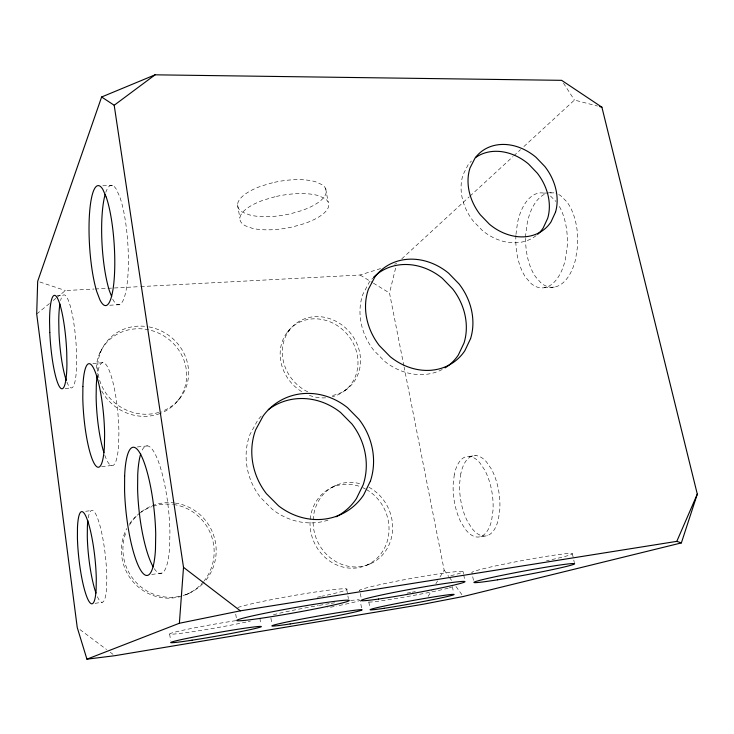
<?xml version="1.0" encoding="UTF-8"?>
<svg xmlns="http://www.w3.org/2000/svg" width="734" height="734" viewBox="0 0 734 734"><rect width="100%" height="100%" fill="white"/><g stroke="black" fill="none" stroke-linecap="round" stroke-linejoin="round"><path stroke-width="0.55" stroke-dasharray="3.67 2.75" d="M515.965 234.375L517.507 222.76A47.526 25.782 89.4 0 1 545.766 193.611M403.893 365.954L389.506 293.013L395.929 266.781M99.723 353.247L101.173 350.714M428.124 596.421L431.684 590.595M435.849 583.787L437.629 580.869M440.005 576.979L444.171 570.18L404.113 367.073M178.059 400.379L179.995 398.186M287.278 332.199L289.453 330.025M401.782 258.854L469.154 196.886M469.999 196.116L512.956 156.608M513.8 155.837L520.534 149.644M523.902 146.543L574.438 100.063L597.504 106.035M36.7 313.969L49.747 303.326M53.224 300.49L55.83 298.362M56.701 297.655L65.399 290.554L93.952 289.049M344.833 390.644L347.31 388.791M332.704 487.128L335.933 485.33M186.987 594.256L188.886 593.356M367.385 564.841L370.89 563.593M140.781 286.581L360.073 275.011L380.561 268.58M394.571 264.185L396.727 263.506M95.062 603.339L102.219 602.265M480.687 536.572L487.358 535.6M151.709 574.474L162.251 572.97M85.63 511.277L91.264 510.598M469.375 456.383L476.017 455.603M101.641 466.595L113.366 465.338M137.359 446.951L147.58 445.905M65.161 388.479L71.446 387.956M92.851 363.486L103.522 362.679M544.215 287.728L554.271 287.122M109.715 305.234L119.495 304.674M57.078 295.38L63.399 295.04M95.09 288.994L139.634 286.645M543.839 193.115L554.014 192.84A47.352 26.057 89.5 0 0 547.179 193.216M102.778 185.785L112.733 185.574M39.819 281.994L65.399 290.554M360.073 275.011L372.413 282.562M373.367 283.141L389.506 293.013M79.997 629.607L106.577 649.517M110.238 652.269L112.99 654.324M550.5 196.042L555.895 201.437M444.171 570.18L448.777 576.529M449.428 577.438L452.061 581.071M456.007 586.521L462.585 595.595M563.464 83.153L574.438 100.063M572.392 553.821L574.355 562.712M473.458 580.319L471.898 572.603A51.16 2.477 -10.6 0 1 512.029 562.528A51.16 2.477 -10.6 0 1 569.281 553.436A51.16 2.477 -10.6 0 1 546.546 560.758M463.053 571.566L463.493 573.777M463.714 574.878L464.824 580.401M452.383 586.521L453.557 592.457M325.621 188.528L328.181 202.089M368.817 602.045L369.844 607.66M360.357 593.522L361.367 599.054M361.523 607.88L360.146 600.311A45.682 1.963 -10.1 0 1 336.383 606.073M346.76 589.604L348.375 598.632M237.568 204.676L239.89 218.264M270.919 618.129L271.819 623.597M259.873 618.303L260.891 624.606M235.733 614.174L236.394 618.34M169.655 634.048L170.591 640.433M525.617 238.293A47.352 26.057 89.5 0 0 535.416 276.608L541.096 283.003A47.352 26.057 89.5 0 0 575.603 259.185L577.484 246.918A47.352 26.057 89.5 0 0 566.877 201.832L560.739 195.758A47.352 26.057 89.5 0 0 555.959 193.336M525.636 237.201A47.352 26.057 89.5 0 1 525.783 233.972L527.361 222.393A47.352 26.057 89.5 0 1 546.224 193.528M301.656 391.607A41.315 37.039 49.2 0 1 289.765 329.272A41.315 37.039 49.2 0 1 351.228 339.723A41.315 37.039 49.2 0 1 332.208 396.8M325.602 397.828A41.315 37.039 49.2 0 1 307.381 394.58M366.413 489.523A42.554 38.893 66.4 0 1 373.661 561.079A42.554 38.893 66.4 0 1 310.693 531.196A42.554 38.893 66.4 0 1 360.715 486.816M362.642 487.615A42.554 38.893 66.4 0 1 365.486 489M181.821 596.191A47.224 46.214 66.8 0 1 132.221 580.75A47.224 46.214 66.8 0 1 126.753 528.535M129.643 523.746A47.224 46.214 66.8 0 1 137.799 514.745M139.506 513.369A47.224 46.214 66.8 0 1 151.984 506.625M153.021 506.267A47.224 46.214 66.8 0 1 172.462 504.368M173.536 504.506A47.224 46.214 66.8 0 1 210.676 533.921A47.224 46.214 66.8 0 1 204.208 580.814M203.52 581.667A47.224 46.214 66.8 0 1 182.876 595.852M96.282 368.358A46.022 42.939 31.6 0 1 135.762 328.832A46.022 42.939 31.6 0 1 184.812 362.789A46.022 42.939 31.6 0 1 160.975 413.15M159.902 413.563A46.022 42.939 31.6 0 1 101.723 391.02M328.015 520.167A63.601 58.601 57.4 0 1 272.378 509.368L260.442 497.395A63.601 58.601 57.4 0 1 249.982 434.445L257.478 420.646A63.601 58.601 57.4 0 1 261.735 415.554M442.226 369.505A57.986 49.985 51.8 0 1 384.405 361.128L373.615 350.118A57.986 49.985 51.8 0 1 362.89 294.288L369.156 282.406A57.986 49.985 51.8 0 1 372.679 278.195M536.095 235.632A49.435 39.985 49.9 0 1 482.238 230.375L473.127 220.952A49.435 39.985 49.9 0 1 463.108 174.6L468.017 164.994A49.435 39.985 49.9 0 1 471.448 160.994M154.241 568.584A64.179 14.68 83.7 0 0 169.591 547.555L169.921 532.251A64.179 14.68 83.7 0 0 158.865 462.833A64.179 14.68 83.7 0 0 141.405 451.924M104.815 455.309A51.784 10.423 84.8 0 0 118.614 444.997L118.908 432.794A51.784 10.423 84.8 0 0 109.962 372.386A51.784 10.423 84.8 0 0 97.365 374.349M97.402 596.696A46.224 8.349 83.6 0 0 106.586 587.604L106.788 577.484A46.224 8.349 83.6 0 0 98.815 521.782A46.224 8.349 83.6 0 0 88.117 518.672M112.687 299.096A59.876 12.882 86.5 0 0 127.909 275.645A59.876 12.882 86.5 0 0 119.78 196.85L116.284 189.188A59.876 12.882 86.5 0 0 105.797 192.381M66.922 382.084A46.692 8.166 85.4 0 0 76.657 363.596L76.51 351.852A46.692 8.166 85.4 0 0 69.758 304.344A46.692 8.166 85.4 0 0 60.592 300.545M307.748 391.828A41.535 37.186 49.2 0 1 291.15 327.96A41.535 37.186 49.2 0 1 354.614 339.145A41.535 37.186 49.2 0 1 330.227 395.791M149.03 326.914A46.315 43.178 31.8 0 1 188.133 366.523A46.315 43.178 31.8 0 1 161.737 411.444M158.727 412.444A46.315 43.178 31.8 0 1 98.017 372.762A46.315 43.178 31.8 0 1 147.974 326.731M179.344 596.403A47.508 46.462 66.4 0 1 133.781 579.75A47.508 46.462 66.4 0 1 126.395 531.306M129.377 525.26A47.508 46.462 66.4 0 1 139.377 513.369M141.093 511.993A47.508 46.462 66.4 0 1 174.233 502.946M175.316 503.093A47.508 46.462 66.4 0 1 213.475 534.802A47.508 46.462 66.4 0 1 203.281 583.2M202.501 583.998A47.508 46.462 66.4 0 1 180.436 596.173M368.908 487.238A42.866 39.122 66.2 0 1 378.533 558.757A42.866 39.122 66.2 0 1 314.336 532.223A42.866 39.122 66.2 0 1 361.11 484.009M359.917 590.879A52.729 2.679 -10.3 0 1 426.014 575.86A52.729 2.679 -10.3 0 1 450.281 575.841M237.825 607.513A56.958 3.055 -10 0 1 325.245 590.613A56.958 3.055 -10 0 1 321.776 596.274M320.694 596.503A56.958 3.055 -10 0 1 317.354 597.201M451.667 587.108A42.71 1.725 -10.3 0 1 449.309 587.87M448.199 588.173A42.71 1.725 -10.3 0 1 398.415 598.118A42.71 1.725 -10.3 0 1 368.771 601.596M407.04 593.127A42.71 1.725 -10.3 0 1 411.187 592.366M412.224 592.182A42.71 1.725 -10.3 0 1 415.334 591.622M334.126 606.523A45.682 1.963 -10.1 0 1 327.722 607.77M273.424 614.808A45.682 1.963 -10.1 0 1 318.29 605.532M319.382 605.339A45.682 1.963 -10.1 0 1 329.171 603.687M331.254 603.348A45.682 1.963 -10.1 0 1 334.612 602.807M350.65 600.513A45.682 1.963 -10.1 0 1 359.284 599.77M250.386 621.102A45.82 1.954 -9.9 0 1 248.266 621.579M245.991 622.083A45.82 1.954 -9.9 0 1 185.619 632.699A45.82 1.954 -9.9 0 1 177.426 631.506A45.82 1.954 -9.9 0 1 236.064 620.634M515.901 235.449A47.526 25.782 89.4 0 0 525.544 277.168L531.168 283.581A47.526 25.782 89.4 0 0 565.299 259.717L567.143 247.404A47.526 25.782 89.4 0 0 558.987 205.777M454.328 474.513L453.208 483.706A40.691 19.313 81.6 0 0 461.016 522.36L465.457 529.425A40.691 19.313 81.6 0 0 491.679 520.011L493 510.396A40.691 19.313 81.6 0 0 484.532 469.723L479.788 462.769A40.691 19.313 81.6 0 0 454.328 474.513M460.833 473.705L459.686 482.88A40.599 19.479 81.5 0 0 467.521 521.443L471.999 528.489A40.599 19.479 81.5 0 0 498.45 519.048L499.79 509.46A40.599 19.479 81.5 0 0 491.285 468.888L486.514 461.952A40.599 19.479 81.5 0 0 460.833 473.705M272.543 182.757L261.276 186.078A44.967 17.01 -10.2 0 0 243.055 212.447L249.762 214.979A44.967 17.01 -10.2 0 0 290.838 213.695L301.417 210.667A44.967 17.01 -10.2 0 0 322.134 184.729L315.785 181.839A44.967 17.01 -10.2 0 0 272.543 182.757M275.048 196.74L263.735 200.033A45.077 16.543 -10.2 0 0 245.349 225.806L252.056 228.246A45.077 16.543 -10.2 0 0 293.205 226.769L303.821 223.769A45.077 16.543 -10.2 0 0 324.712 198.409L318.363 195.629A45.077 16.543 -10.2 0 0 275.048 196.74"/><path stroke-width="1.1" d="M86.924 659.178L179.38 623.258L183.509 567.345L114.192 105.256L101.622 96.998L37.682 281.278L36.7 313.969L77.244 627.552L86.924 659.178L114.825 655.701L423.362 604.201L463.237 596.503L681.363 542.912L697.3 494.12L601.898 107.182L561.638 80.336L155.094 74.822L101.622 96.998M179.38 623.258L240.357 610.835L676.803 541.362L697.3 494.12M114.192 105.256L155.094 74.822M599.696 106.604L601.898 107.182M676.803 541.362L681.363 542.912M183.509 567.345L240.357 610.835M111.669 296.527L109.449 290.939A59.876 12.882 86.5 0 1 105.191 194.317M268.277 409.673A63.601 58.601 57.4 0 1 340.576 412.48L351.944 423.995A63.601 58.601 57.4 0 1 363.202 484.715L356.403 498.634A63.601 58.601 57.4 0 1 336.144 516.773M373.45 277.406A57.986 49.985 51.8 0 1 442.373 278.351L452.694 288.967A57.986 49.985 51.8 0 1 464.016 343.035L458.319 355.036A57.986 49.985 51.8 0 1 445.098 367.862M475.458 157.617A49.435 39.985 49.9 0 1 528.517 164.003L537.288 173.141A49.435 39.985 49.9 0 1 547.702 218.264L543.197 227.98A49.435 39.985 49.9 0 1 537.692 234.302M153.195 566.896A64.179 14.68 83.7 0 1 137.597 488.807L137.735 474.531A64.179 14.68 83.7 0 1 140.699 453.979M103.889 452.529A51.784 10.423 84.8 0 1 96.136 397.011L96.301 385.396A51.784 10.423 84.8 0 1 97.182 375.56M95.961 593.035A46.224 8.349 83.6 0 1 87.291 536.26L87.392 526.526A46.224 8.349 83.6 0 1 87.851 520.681M66.271 380.322A46.692 8.166 85.4 0 1 58.949 331.933L58.757 320.822A46.692 8.166 85.4 0 1 59.904 304.041M124.642 475.99L124.569 490.321A64.454 14.056 83.7 0 0 139.442 568.033A64.454 14.056 83.7 0 0 155.47 549.472L155.718 534.113A64.454 14.056 83.7 0 0 140.616 454.318A64.454 14.056 83.7 0 0 124.642 475.99M77.474 527.774L77.409 537.527A46.37 8.01 83.6 0 0 86.392 595.714A46.37 8.01 83.6 0 0 96.136 589.118L96.292 578.979A46.37 8.01 83.6 0 0 87.208 519.498A46.37 8.01 83.6 0 0 77.474 527.774M82.896 386.506L82.795 398.158A52.004 9.9 84.8 0 0 93.044 461.136A52.004 9.9 84.8 0 0 104.402 446.446L104.613 434.189A52.004 9.9 84.8 0 0 94.246 369.551A52.004 9.9 84.8 0 0 82.896 386.506M555.51 212.172L550.986 221.971A50.013 40.278 49.9 0 1 489.477 224.274L480.256 214.723A50.013 40.278 49.9 0 1 470.054 167.884L474.99 158.186A50.013 40.278 49.9 0 1 536.04 157.333L544.912 166.581A50.013 40.278 49.9 0 1 555.51 212.172M470.595 338.576L464.861 350.696A58.647 50.389 51.8 0 1 390.268 356.742L379.35 345.604A58.647 50.389 51.8 0 1 368.44 289.187L374.753 277.186A58.647 50.389 51.8 0 1 448.639 273.213L459.071 283.957A58.647 50.389 51.8 0 1 470.595 338.576M370.477 480.889L363.624 494.991A64.574 59.316 57.3 0 1 278.489 505.79L266.369 493.624A64.574 59.316 57.3 0 1 255.689 429.757L263.267 415.765A64.574 59.316 57.3 0 1 347.439 407.609L358.963 419.307A64.574 59.316 57.3 0 1 370.477 480.889M106.265 197.189L102.879 189.491A60.124 12.331 86.4 0 0 89.401 215.264A60.124 12.331 86.4 0 0 96.778 291.618L99.907 299.821A60.124 12.331 86.4 0 0 114.385 276.305A60.124 12.331 86.4 0 0 106.265 197.189M49.793 332.539L49.554 321.391A46.82 7.845 85.3 0 1 57.417 298.105A46.82 7.845 85.3 0 1 66.739 352.549L66.922 364.33A46.82 7.845 85.3 0 1 59.004 385.891A46.82 7.845 85.3 0 1 49.793 332.539M192.042 640.195A45.893 1.633 -10 0 0 261.24 626.708A45.893 1.633 -10 0 0 194.923 636.809A45.893 1.633 -10 0 0 192.042 640.195M290.132 623.955A45.765 1.596 -10.1 0 0 361.908 610.037A45.765 1.596 -10.1 0 0 299.518 619.487A45.765 1.596 -10.1 0 0 290.132 623.955M384.194 608.284A42.765 1.45 -10.3 0 0 453.217 594.953A42.765 1.45 -10.3 0 0 398.452 603.201A42.765 1.45 -10.3 0 0 384.194 608.284M259.662 618.468A57.078 2.523 -10.1 0 0 348.778 600.889A57.078 2.523 -10.1 0 0 270.305 612.165A57.078 2.523 -10.1 0 0 259.662 618.468M378.515 599.054A52.82 2.248 -10.3 0 0 464.026 582.282A52.82 2.248 -10.3 0 0 396.929 591.843A52.82 2.248 -10.3 0 0 378.515 599.054M497.551 579.814A51.252 2.064 -10.5 0 0 574.603 563.822A51.252 2.064 -10.5 0 0 500.551 575.63A51.252 2.064 -10.5 0 0 497.551 579.814"/></g></svg>
